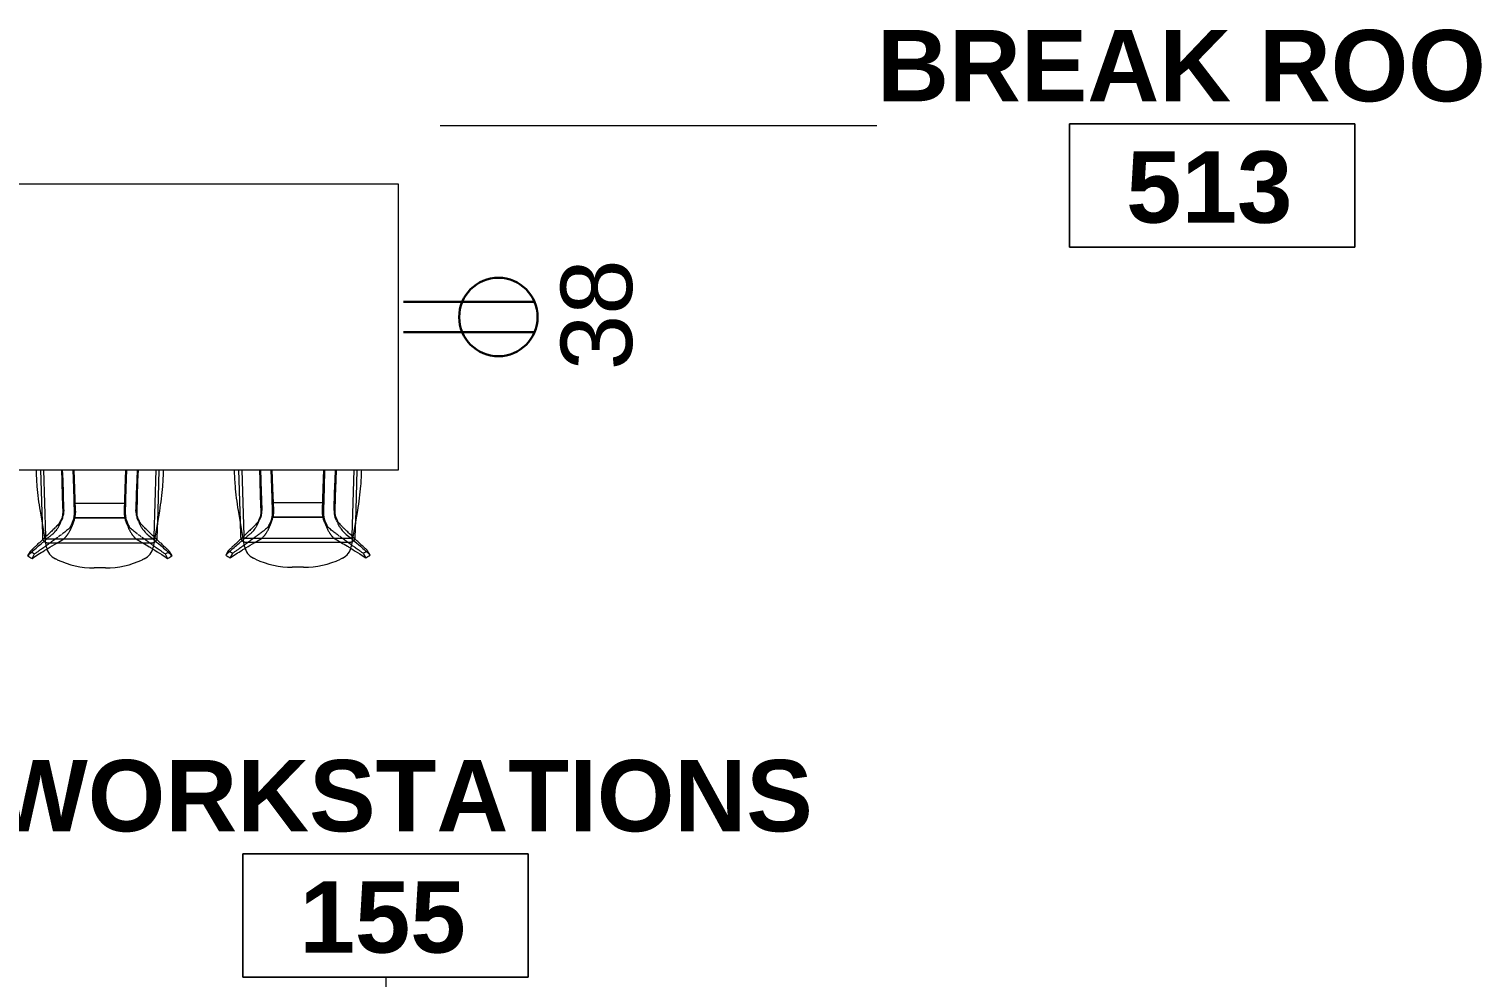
# Model space of a CAD drawing. Header units: inches. Extents: x 0 to 1865, y 0 to 1094.
# Drawn here: x 645.6 to 827.9, y 323.3 to 442.8 of the extents above; entities that cross this region are included whole.
import ezdxf

# ---------------------------------------------------------------- set-up
doc = ezdxf.new("R2010")
doc.units = ezdxf.units.IN
doc.header["$MEASUREMENT"] = 0
for name, color, linetype, lineweight in [('A-ANNO-NOTE', 131, 'Continuous', 9), ('A-AREA-IDEN', 2, 'Continuous', 9), ('I-FURN', 30, 'Continuous', 9), ('Q-CASE', 31, 'Continuous', 9)]:
    doc.layers.add(name, color=color, linetype=linetype, lineweight=lineweight)
doc.styles.add('Swis721 Lt BT', font='swissl.ttf', dxfattribs={"height": 9})
doc.styles.add('Swis721 Lt BT_B', font='', dxfattribs={"height": 9})
doc.styles.get('Swis721 Lt BT_B').set_extended_font_data('Swis721 Lt BT', bold=True)

# ---------------------------------------------------------------- blocks, each defined once
blk = doc.blocks.new('HighTower_Nadia_Bob_BarStool - HighTower_Nadia_Bob_BarStool-V39-Level 05 POWER _ SIGNAL')
at = {"layer": 'I-FURN'}
for p, q in [((-7.49, 3.1), (-7.33, -2.18)), ((-6.8, -5.24), (-7.05, 3.1)), ((3.34, 0.8), (3.41, 3.1)), ((7.05, 3.1), (6.8, -5.24)), ((7.34, -1.99), (7.49, 3.1)), ((3.25, -2.02), (3.34, 0.8)), ((-3.27, -1.08), (-3.24, -2.02)), ((-3.1, -1.08), (-3.27, -1.08)), ((-3.06, -2.01), (-3.1, -1.08)), ((3.09, -1.08), (-3.09, -1.08)), ((3.09, -1.08), (-3.09, -1.08)), ((3.1, -1.08), (3.06, -2.01)), ((3.27, -1.08), (3.1, -1.08)), ((3.24, -2.02), (3.27, -1.08)), ((-6.73, -6.58), (-7.51, -2.03)), ((-7.33, -2.21), (-7.3, -3.25)), ((-7.3, -3.25), (-7.24, -5.42)), ((-4.85, -3.02), (-4.94, -3.22)), ((-4.71, -2.91), (-4.88, -3.32)), ((-3.52, -3.59), (-3.63, -3.81)), ((-3.51, -3.92), (-3.33, -3.48)), ((-3.14, -2.9), (-3.3, -2.9)), ((-3.25, -2.04), (-3.25, -2.14)), ((-3.24, -2.04), (-3.24, -2.14)), ((-3.14, -2.9), (3.14, -2.9)), ((3.14, -2.9), (-3.14, -2.9)), ((3.3, -2.9), (3.14, -2.9)), ((3.24, -2.14), (3.24, -2.04)), ((3.25, -2.14), (3.25, -2.04)), ((3.33, -3.48), (3.51, -3.92)), ((3.63, -3.81), (3.52, -3.59)), ((4.88, -3.32), (4.71, -2.91)), ((4.94, -3.22), (4.85, -3.02)), ((7.51, -2.03), (6.73, -6.58)), ((7.24, -5.42), (7.3, -3.25)), ((7.3, -3.25), (7.34, -2.03)), ((-6.8, -5.35), (-6.8, -5.27)), ((-6.79, -5.47), (-6.79, -5.46)), ((6.8, -5.27), (6.8, -5.35)), ((-8.79, -7.12), (-9.12, -7.68)), ((-7.18, -5.66), (-7.17, -5.68)), ((-7.17, -5.68), (-7.16, -5.7)), ((-6.72, -5.55), (-6.73, -5.54)), ((-6.71, -5.56), (-6.72, -5.55)), ((-6.72, -5.55), (-6.72, -5.55)), ((-6.7, -5.56), (-6.71, -5.56)), ((-4.89, -5.58), (-6.61, -5.58)), ((-6.61, -6.02), (-5.47, -6.02)), ((-5.43, -6.02), (-5.38, -6.02)), ((-5.34, -6.02), (5.34, -6.02)), ((-4.64, -5.58), (-4.86, -5.58)), ((4.64, -5.58), (-4.64, -5.58)), ((4.86, -5.58), (4.64, -5.58)), ((6.61, -5.58), (4.89, -5.58)), ((5.38, -6.02), (5.43, -6.02)), ((5.47, -6.02), (6.61, -6.02)), ((6.74, -5.54), (6.73, -5.54)), ((7.04, -5.85), (7.06, -5.83)), ((9.12, -7.68), (8.79, -7.12)), ((-8.55, -8.01), (-8.23, -7.44)), ((-5.36, -8.17), (-5.61, -8.06)), ((5.61, -8.06), (5.36, -8.17)), ((8.23, -7.44), (8.55, -8.01)), ((0.72, -9.2), (-0.72, -9.2))]:
    blk.add_line(p, q, dxfattribs=at)
at = {"layer": 'I-FURN', "flags": 128}
for points in [[(-4.85, 3.1), (-4.81, 1.73), (-4.75, -0.23), (-4.69, -2.19)], [(-4.74, 3.1), (-4.69, 1.85), (-4.63, 0.2)], [(-3.41, 3.1), (-3.34, 0.8), (-3.25, -2.02)], [(-3.06, -2.01), (-3.15, 0.77), (-3.24, 3.1)], [(3.24, 3.1), (3.15, 0.77), (3.06, -2.01)], [(4.63, 0.2), (4.69, 1.85), (4.74, 3.1)], [(4.69, -2.19), (4.75, -0.23), (4.81, 1.73), (4.85, 3.1)], [(-4.63, 0.2), (-4.61, -0.49), (-4.59, -1.17)], [(4.59, -1.17), (4.61, -0.49), (4.63, 0.2)], [(-4.59, -1.17), (-4.57, -1.62), (-4.56, -2.03)], [(-3.1, -1.08), (-3.18, -1.08), (-3.27, -1.08)], [(3.27, -1.08), (3.18, -1.08), (3.1, -1.08)], [(4.56, -2.03), (4.57, -1.62), (4.59, -1.17)], [(-3.3, -2.9), (-3.22, -2.9), (-3.14, -2.9)], [(3.14, -2.9), (3.22, -2.9), (3.3, -2.9)], [(-7.24, -5.42), (-7.23, -5.44), (-7.23, -5.47), (-7.23, -5.49), (-7.22, -5.52), (-7.22, -5.54), (-7.21, -5.56), (-7.21, -5.59), (-7.2, -5.61)], [(-6.79, -5.44), (-6.79, -5.44), (-6.8, -5.43), (-6.8, -5.42), (-6.8, -5.41), (-6.8, -5.41), (-6.8, -5.4)], [(-6.79, -5.46), (-6.79, -5.45), (-6.79, -5.44)], [(-6.77, -5.49), (-6.78, -5.49), (-6.78, -5.48), (-6.78, -5.47), (-6.79, -5.47)], [(6.79, -5.45), (6.79, -5.46), (6.78, -5.47)], [(6.8, -5.43), (6.79, -5.43), (6.79, -5.44), (6.79, -5.45), (6.79, -5.45)], [(6.8, -5.4), (6.8, -5.41), (6.8, -5.42), (6.8, -5.43)], [(7.2, -5.6), (7.2, -5.6), (7.21, -5.58), (7.22, -5.55), (7.22, -5.53), (7.23, -5.5), (7.23, -5.48), (7.23, -5.45), (7.23, -5.43), (7.24, -5.42)], [(-7.2, -5.61), (-7.19, -5.63), (-7.18, -5.66)], [(-7.16, -5.7), (-7.14, -5.72), (-7.13, -5.75)], [(-7.13, -5.75), (-7.12, -5.77), (-7.1, -5.79), (-7.08, -5.8), (-7.07, -5.82), (-7.05, -5.84), (-7.03, -5.86), (-7.01, -5.88), (-6.99, -5.89), (-6.97, -5.91), (-6.95, -5.92), (-6.93, -5.93), (-6.91, -5.95), (-6.89, -5.96), (-6.87, -5.97), (-6.84, -5.98)], [(-6.84, -5.98), (-6.82, -5.99), (-6.8, -5.99), (-6.77, -6), (-6.75, -6.01), (-6.72, -6.01), (-6.7, -6.02), (-6.67, -6.02), (-6.65, -6.02), (-6.62, -6.02), (-6.61, -6.02)], [(-6.75, -5.52), (-6.75, -5.52), (-6.76, -5.51), (-6.76, -5.51), (-6.77, -5.5), (-6.77, -5.49)], [(-6.73, -5.54), (-6.73, -5.54), (-6.74, -5.53), (-6.74, -5.53), (-6.75, -5.52)], [(-6.69, -5.57), (-6.7, -5.56), (-6.7, -5.56)], [(-6.61, -5.58), (-6.62, -5.58), (-6.63, -5.58), (-6.63, -5.58), (-6.64, -5.58), (-6.65, -5.58), (-6.65, -5.58), (-6.66, -5.58), (-6.67, -5.58), (-6.68, -5.57), (-6.68, -5.57), (-6.69, -5.57)], [(-4.61, -5.56), (-4.59, -5.55), (-4.58, -5.55)], [(4.58, -5.55), (4.59, -5.55), (4.61, -5.56)], [(6.71, -5.56), (6.7, -5.56), (6.69, -5.57), (6.69, -5.57), (6.68, -5.57), (6.67, -5.57), (6.67, -5.58), (6.66, -5.58), (6.65, -5.58), (6.64, -5.58), (6.64, -5.58), (6.63, -5.58), (6.62, -5.58), (6.61, -5.58), (6.61, -5.58)], [(6.61, -6.02), (6.64, -6.02), (6.66, -6.02), (6.69, -6.02), (6.71, -6.01), (6.73, -6.01), (6.76, -6), (6.78, -6), (6.81, -5.99), (6.83, -5.98)], [(6.72, -5.55), (6.71, -5.55), (6.71, -5.56)], [(6.73, -5.54), (6.73, -5.55), (6.72, -5.55)], [(6.78, -5.47), (6.78, -5.48), (6.78, -5.48), (6.77, -5.49), (6.77, -5.5), (6.77, -5.5), (6.76, -5.51), (6.76, -5.51), (6.75, -5.52), (6.75, -5.53), (6.74, -5.53), (6.74, -5.54)], [(6.83, -5.98), (6.85, -5.97), (6.88, -5.96), (6.9, -5.95), (6.92, -5.94), (6.94, -5.93), (6.96, -5.91), (6.98, -5.9), (7, -5.88), (7.02, -5.87), (7.04, -5.85)], [(7.06, -5.83), (7.08, -5.81), (7.09, -5.8), (7.11, -5.78), (7.12, -5.76), (7.14, -5.74), (7.15, -5.71), (7.16, -5.69)], [(7.16, -5.69), (7.17, -5.67), (7.18, -5.65)], [(7.18, -5.65), (7.19, -5.62), (7.2, -5.6)]]:
    blk.add_lwpolyline(points, dxfattribs=at)
at = {"layer": 'I-FURN'}
for centre, radius, start, end in [((-4.76, -6.24), 2, 189.6506, 245), ((4.76, -6.24), 2, 295, 350.3494), ((-0.72, 1.8), 11, 245, 270), ((0.72, 1.8), 11, 270, 295)]:
    blk.add_arc(centre, radius, start, end, dxfattribs=at)
for centre, major_axis, start_param, end_param in [((-6.55, -2.14), (2, 0), 5.887338, 6.160784), ((-6.55, -2.14), (2, 0), 6.160784, 6.318092), ((-6.55, -2.14), (3.5, 0), 5.887338, 6.314349), ((6.55, -2.14), (3.5, 0), 3.110429, 3.53744), ((6.55, -2.14), (2, 0), 3.106686, 3.263994), ((6.55, -2.14), (2, 0), 3.263994, 3.53744)]:
    blk.add_ellipse(centre, major_axis=major_axis, ratio=0.998955, start_param=start_param, end_param=end_param, dxfattribs=at)
for points, knots in [([(-7.51, -2.03), (-7.68, -0.99), (-7.9, 0.71), (-7.99, 2.43), (-8, 3.1)], [-1, -1, -1, -1, -0.5, -0.1780746, -0.1780746, -0.1780746, -0.1780746]), ([(8, 3.1), (7.99, 2.43), (7.9, 0.71), (7.68, -0.99), (7.51, -2.03)], [-0.8219254, -0.8219254, -0.8219254, -0.8219254, -0.5, 0, 0, 0, 0]), ([(-5.05, -3.72), (-5.03, -3.66), (-4.97, -3.52), (-4.91, -3.39), (-4.88, -3.32)], [-1, -1, -1, -1, -0.5, -0.0000047, -0.0000047, -0.0000047, -0.0000047]), ([(-3.08, -2.51), (-3.08, -2.5), (-3.06, -2.33), (-3.06, -2.17), (-3.06, -2.03)], [0.4396928, 0.4396928, 0.4396928, 0.4396928, 0.5, 0.9901493, 0.9901493, 0.9901493, 0.9901493]), ([(3.06, -2.03), (3.06, -2.17), (3.06, -2.34), (3.08, -2.5), (3.08, -2.51)], [0.0098507, 0.0098507, 0.0098507, 0.0098507, 0.5, 0.5603072, 0.5603072, 0.5603072, 0.5603072]), ([(3.32, -2.94), (3.3, -2.84), (3.27, -2.69), (3.26, -2.55), (3.26, -2.5)], [-0.540635, -0.540635, -0.540635, -0.540635, -0.3333333, -0.239383, -0.239383, -0.239383, -0.239383]), ([(5.17, -3.63), (5.16, -3.62), (5.12, -3.57), (5.05, -3.44), (4.99, -3.32), (4.96, -3.25), (4.94, -3.22)], [-1, -1, -1, -1, -0.666667, -0.333333, -0.166667, 0, 0, 0, 0]), ([(-6.94, -5.37), (-6.99, -5.42), (-7.16, -5.58), (-7.45, -5.85), (-7.81, -6.18), (-8.05, -6.41), (-8.17, -6.52)], [-0.6870106, -0.6870106, -0.6870106, -0.6870106, -0.6, -0.4, -0.2, 0, 0, 0, 0]), ([(-6.88, -5.7), (-6.79, -5.62), (-6.58, -5.44), (-6.27, -5.18), (-6.05, -5), (-5.94, -4.92)], [-0.2884139, -0.2884139, -0.2884139, -0.2884139, -0.2, -0.1, -0.0019687, -0.0019687, -0.0019687, -0.0019687]), ([(-5.29, -5.31), (-5.44, -5.43), (-5.74, -5.66), (-6.2, -5.99), (-6.5, -6.21), (-6.66, -6.32)], [0, 0, 0, 0, 0.2, 0.4, 0.5975981, 0.5975981, 0.5975981, 0.5975981]), ([(-5.83, -4.31), (-5.88, -4.35), (-6.06, -4.53), (-6.25, -4.71), (-6.39, -4.84)], [-0.4500571, -0.4500571, -0.4500571, -0.4500571, -0.3333333, 0, 0, 0, 0]), ([(-5.58, -4.54), (-5.52, -4.47), (-5.46, -4.4), (-5.4, -4.31), (-5.4, -4.31)], [-1, -1, -1, -1, -0.6666667, -0.6530181, -0.6530181, -0.6530181, -0.6530181]), ([(-5.38, -4.28), (-5.35, -4.25), (-5.3, -4.17), (-5.25, -4.09), (-5.22, -4.04)], [-0.6191538, -0.6191538, -0.6191538, -0.6191538, -0.5, -0.3333333, -0.3333333, -0.3333333, -0.3333333]), ([(-4.58, -5.55), (-4.55, -5.53), (-4.5, -5.49), (-4.39, -5.38), (-4.32, -5.3), (-4.25, -5.23), (-4.2, -5.16), (-4.15, -5.1), (-4.11, -5.05), (-4.09, -5.03)], [0, 0, 0, 0, 0.2, 0.3, 0.4, 0.45, 0.5, 0.55, 0.6, 0.6, 0.6, 0.6]), ([(-4.09, -5.01), (-4.07, -4.99), (-4.04, -4.95), (-3.97, -4.84), (-3.84, -4.64), (-3.74, -4.44), (-3.67, -4.3)], [0.6077225, 0.6077225, 0.6077225, 0.6077225, 0.65, 0.7, 0.8, 1, 1, 1, 1]), ([(-3.73, -4.01), (-3.74, -4.04), (-3.77, -4.08), (-3.79, -4.12), (-3.8, -4.14)], [0.3428104, 0.3428104, 0.3428104, 0.3428104, 0.5, 0.6332801, 0.6332801, 0.6332801, 0.6332801]), ([(3.67, -4.3), (3.74, -4.44), (3.84, -4.64), (3.97, -4.84), (4.04, -4.95), (4.09, -5.03), (4.15, -5.1), (4.2, -5.16), (4.25, -5.23), (4.3, -5.28), (4.35, -5.33), (4.41, -5.4), (4.5, -5.49), (4.55, -5.53), (4.58, -5.55)], [0, 0, 0, 0, 0.2, 0.3, 0.35, 0.4, 0.45, 0.5, 0.55, 0.6, 0.65, 0.7, 0.8, 1, 1, 1, 1]), ([(3.8, -4.14), (3.79, -4.12), (3.77, -4.08), (3.74, -4.04), (3.73, -4.01)], [0.3666421, 0.3666421, 0.3666421, 0.3666421, 0.5, 0.6571611, 0.6571611, 0.6571611, 0.6571611]), ([(5.05, -3.72), (5.11, -3.84), (5.19, -4), (5.3, -4.17), (5.35, -4.25), (5.38, -4.28)], [-1, -1, -1, -1, -0.6666667, -0.5, -0.3808462, -0.3808462, -0.3808462, -0.3808462]), ([(6.66, -6.32), (6.5, -6.21), (6.2, -5.99), (5.74, -5.66), (5.44, -5.43), (5.29, -5.31)], [0.4024025, 0.4024025, 0.4024025, 0.4024025, 0.6, 0.8, 1, 1, 1, 1]), ([(5.4, -4.31), (5.4, -4.31), (5.46, -4.4), (5.52, -4.47), (5.58, -4.54)], [-0.3469819, -0.3469819, -0.3469819, -0.3469819, -0.3333333, 0, 0, 0, 0]), ([(6.39, -4.84), (6.25, -4.71), (6.06, -4.53), (5.88, -4.35), (5.83, -4.31)], [-1, -1, -1, -1, -0.6666667, -0.5499429, -0.5499429, -0.5499429, -0.5499429]), ([(5.94, -4.92), (6.16, -5.1), (6.47, -5.36), (6.79, -5.62), (6.89, -5.7)], [-0.9980313, -0.9980313, -0.9980313, -0.9980313, -0.8, -0.7115861, -0.7115861, -0.7115861, -0.7115861]), ([(8.17, -6.52), (8.05, -6.41), (7.81, -6.18), (7.45, -5.85), (7.16, -5.58), (6.99, -5.42), (6.94, -5.37)], [-1, -1, -1, -1, -0.8, -0.6, -0.4, -0.3129894, -0.3129894, -0.3129894, -0.3129894]), ([(-9.12, -7.68), (-8.92, -7.49), (-8.32, -6.92), (-7.57, -6.28), (-7.03, -5.82), (-6.92, -5.73)], [-1, -1, -1, -1, -0.8, -0.4, -0.3, -0.3, -0.3, -0.3]), ([(-8.23, -7.44), (-8.33, -7.39), (-8.46, -7.32), (-8.59, -7.24), (-8.63, -7.22)], [-1, -1, -1, -1, -0.5, -0.2996808, -0.2996808, -0.2996808, -0.2996808]), ([(-8.55, -8.01), (-8.07, -7.68), (-7.44, -7.28), (-6.79, -6.88), (-6.67, -6.8)], [0, 0, 0, 0, 0.4, 0.4944502, 0.4944502, 0.4944502, 0.4944502]), ([(-7.61, -6.99), (-7.71, -7.06), (-7.92, -7.21), (-8.13, -7.36), (-8.23, -7.44)], [0.0198066, 0.0198066, 0.0198066, 0.0198066, 0.5, 1, 1, 1, 1]), ([(-6.76, -6.4), (-6.88, -6.48), (-7.09, -6.63), (-7.3, -6.77), (-7.39, -6.83)], [0.6434338, 0.6434338, 0.6434338, 0.6434338, 0.8, 0.9109017, 0.9109017, 0.9109017, 0.9109017]), ([(-6.58, -6.75), (-6.21, -6.52), (-5.56, -6.13), (-4.89, -5.73), (-4.61, -5.56)], [0.5152054, 0.5152054, 0.5152054, 0.5152054, 0.8, 1, 1, 1, 1]), ([(4.61, -5.56), (4.75, -5.65), (5.03, -5.81), (5.57, -6.14), (6.09, -6.45), (6.47, -6.68), (6.58, -6.75)], [0, 0, 0, 0, 0.1, 0.2, 0.4, 0.4847946, 0.4847946, 0.4847946, 0.4847946]), ([(6.67, -6.8), (7.05, -7.04), (7.69, -7.44), (8.31, -7.84), (8.55, -8.01)], [0.5055498, 0.5055498, 0.5055498, 0.5055498, 0.8, 1, 1, 1, 1]), ([(7.6, -6.98), (7.44, -6.87), (7.16, -6.68), (6.88, -6.48), (6.76, -6.4)], [0, 0, 0, 0, 0.2, 0.3565711, 0.3565711, 0.3565711, 0.3565711]), ([(6.92, -5.73), (7.25, -6), (8, -6.64), (8.73, -7.3), (9.12, -7.68)], [-0.7, -0.7, -0.7, -0.7, -0.4, 0, 0, 0, 0]), ([(8.23, -7.44), (8.13, -7.36), (7.92, -7.21), (7.71, -7.06), (7.61, -6.99)], [0, 0, 0, 0, 0.5, 0.9801934, 0.9801934, 0.9801934, 0.9801934]), ([(8.63, -7.22), (8.59, -7.24), (8.46, -7.32), (8.33, -7.39), (8.23, -7.44)], [-0.7003192, -0.7003192, -0.7003192, -0.7003192, -0.5, 0, 0, 0, 0])]:
    blk.add_open_spline(points, degree=3, knots=knots, dxfattribs=at)
for points in [[(-5.17, -3.63), (-5.3, -3.77), (-5.43, -3.91), (-5.56, -4.04)], [(-4.94, -3.22), (-4.98, -3.29), (-5.04, -3.42), (-5.12, -3.57), (-5.16, -3.62), (-5.17, -3.63)], [(-4.69, -2.19), (-4.69, -2.34), (-4.71, -2.62), (-4.79, -2.89), (-4.85, -3.02)], [(-3.36, -3.13), (-3.4, -3.29), (-3.46, -3.44), (-3.52, -3.59)], [(-3.32, -2.97), (-3.33, -3.02), (-3.35, -3.07), (-3.36, -3.12)], [(-3.27, -2.64), (-3.28, -2.74), (-3.29, -2.84), (-3.31, -2.94)], [(-3.25, -2.52), (-3.26, -2.65), (-3.28, -2.77), (-3.3, -2.9)], [(-3.25, -2.5), (-3.26, -2.55), (-3.26, -2.59), (-3.27, -2.64)], [(-3.25, -2.14), (-3.24, -2.26), (-3.25, -2.37), (-3.25, -2.48)], [(-3.24, -2.14), (-3.24, -2.25), (-3.24, -2.37), (-3.25, -2.48)], [(-3.14, -2.87), (-3.11, -2.75), (-3.09, -2.63), (-3.08, -2.52)], [(3.08, -2.52), (3.09, -2.63), (3.11, -2.75), (3.14, -2.87)], [(3.25, -2.48), (3.24, -2.37), (3.24, -2.25), (3.24, -2.14)], [(3.25, -2.48), (3.25, -2.37), (3.24, -2.26), (3.25, -2.14)], [(3.3, -2.9), (3.28, -2.77), (3.26, -2.65), (3.25, -2.52)], [(3.36, -3.12), (3.35, -3.07), (3.33, -3.02), (3.32, -2.97)], [(3.52, -3.59), (3.46, -3.44), (3.4, -3.29), (3.36, -3.13)], [(4.85, -3.02), (4.79, -2.89), (4.71, -2.62), (4.69, -2.34), (4.69, -2.19)], [(4.88, -3.32), (4.91, -3.39), (4.97, -3.52), (5.03, -3.66), (5.05, -3.72)], [(5.56, -4.04), (5.43, -3.91), (5.3, -3.77), (5.17, -3.63)], [(-6.39, -4.84), (-6.57, -5.02), (-6.75, -5.2), (-6.94, -5.37)], [(-5.94, -4.91), (-5.92, -4.9), (-5.87, -4.85), (-5.75, -4.72), (-5.64, -4.61), (-5.58, -4.54)], [(-5.58, -4.06), (-5.66, -4.14), (-5.74, -4.23), (-5.83, -4.31)], [(-4.83, -4.98), (-4.96, -5.07), (-5.09, -5.17), (-5.22, -5.26)], [(-5.21, -4.03), (-5.16, -3.93), (-5.1, -3.83), (-5.05, -3.72)], [(-4.33, -4.6), (-4.47, -4.71), (-4.62, -4.82), (-4.76, -4.93)], [(-3.86, -4.22), (-4.01, -4.35), (-4.16, -4.47), (-4.32, -4.59)], [(-3.84, -4.2), (-3.85, -4.21), (-3.86, -4.22), (-3.86, -4.22)], [(-3.81, -4.15), (-3.82, -4.17), (-3.83, -4.19), (-3.84, -4.2)], [(-3.68, -3.91), (-3.69, -3.94), (-3.71, -3.97), (-3.73, -4)], [(-3.63, -3.81), (-3.65, -3.84), (-3.66, -3.88), (-3.68, -3.91)], [(-3.67, -4.3), (-3.64, -4.24), (-3.59, -4.11), (-3.54, -3.99), (-3.51, -3.92)], [(3.51, -3.92), (3.54, -3.99), (3.59, -4.11), (3.64, -4.24), (3.67, -4.3)], [(3.73, -4), (3.71, -3.97), (3.68, -3.91), (3.65, -3.84), (3.63, -3.81)], [(3.84, -4.2), (3.83, -4.18), (3.82, -4.17), (3.81, -4.15)], [(3.86, -4.22), (3.86, -4.22), (3.85, -4.21), (3.84, -4.2)], [(4.32, -4.59), (4.16, -4.47), (4.01, -4.35), (3.86, -4.22)], [(4.76, -4.93), (4.62, -4.82), (4.47, -4.71), (4.33, -4.6)], [(5.22, -5.26), (5.09, -5.17), (4.96, -5.07), (4.83, -4.98)], [(5.83, -4.31), (5.74, -4.23), (5.66, -4.14), (5.58, -4.06)], [(5.58, -4.54), (5.64, -4.61), (5.75, -4.72), (5.87, -4.85), (5.92, -4.9), (5.94, -4.91)], [(6.94, -5.37), (6.75, -5.2), (6.57, -5.02), (6.39, -4.84)], [(-8.17, -6.52), (-8.27, -6.62), (-8.49, -6.81), (-8.69, -7.02), (-8.79, -7.12)], [(-8.65, -7.2), (-8.7, -7.17), (-8.75, -7.15), (-8.79, -7.12)], [(-7.43, -6.86), (-7.49, -6.9), (-7.54, -6.94), (-7.6, -6.98)], [(-6.66, -6.33), (-6.7, -6.35), (-6.73, -6.37), (-6.76, -6.4)], [(-6.64, -6.79), (-6.63, -6.78), (-6.61, -6.77), (-6.6, -6.76)], [(6.76, -6.4), (6.73, -6.37), (6.7, -6.35), (6.66, -6.33)], [(8.79, -7.12), (8.69, -7.02), (8.49, -6.81), (8.27, -6.62), (8.17, -6.52)], [(8.79, -7.12), (8.75, -7.15), (8.7, -7.17), (8.65, -7.2)], [(-9.12, -7.68), (-9.02, -7.74), (-8.84, -7.85), (-8.65, -7.96), (-8.55, -8.01)], [(8.55, -8.01), (8.65, -7.96), (8.84, -7.85), (9.02, -7.74), (9.12, -7.68)]]:
    blk.add_open_spline(points, degree=3, dxfattribs=at)
blk = doc.blocks.new('HighTower_Nadia_Bob_BarStool - HighTower_Nadia_Bob_BarStool-V40-Level 05 POWER _ SIGNAL')
at = {"layer": 'I-FURN'}
for p, q in [((-7.49, 3.18), (-7.33, -2.18)), ((-6.8, -5.24), (-7.05, 3.18)), ((-3.41, 3.18), (-3.34, 0.8)), ((7.05, 3.18), (6.8, -5.24)), ((7.34, -1.99), (7.49, 3.18)), ((-3.34, 0.8), (-3.25, -2.02)), ((-3.27, -1.08), (-3.24, -2.02)), ((-3.1, -1.08), (-3.27, -1.08)), ((-3.06, -2.01), (-3.1, -1.08)), ((3.09, -1.08), (-3.09, -1.08)), ((3.09, -1.08), (-3.09, -1.08)), ((3.1, -1.08), (3.06, -2.01)), ((3.18, -1.08), (3.1, -1.08)), ((3.27, -1.08), (3.1, -1.08)), ((3.27, -1.08), (3.18, -1.08)), ((3.24, -2.02), (3.27, -1.08)), ((-6.73, -6.58), (-7.51, -2.03)), ((-7.33, -2.21), (-7.3, -3.25)), ((-7.3, -3.25), (-7.24, -5.42)), ((-4.85, -3.02), (-4.94, -3.22)), ((-4.71, -2.91), (-4.88, -3.32)), ((-3.52, -3.59), (-3.63, -3.81)), ((-3.51, -3.92), (-3.33, -3.48)), ((-3.14, -2.9), (-3.3, -2.9)), ((-3.25, -2.04), (-3.25, -2.14)), ((-3.24, -2.04), (-3.24, -2.14)), ((-3.14, -2.9), (3.14, -2.9)), ((3.14, -2.9), (-3.14, -2.9)), ((3.14, -2.9), (3.22, -2.9)), ((3.3, -2.9), (3.14, -2.9)), ((3.22, -2.9), (3.3, -2.9)), ((3.24, -2.14), (3.24, -2.04)), ((3.25, -2.14), (3.25, -2.04)), ((3.33, -3.48), (3.51, -3.92)), ((3.63, -3.81), (3.52, -3.59)), ((4.88, -3.32), (4.71, -2.91)), ((4.94, -3.22), (4.85, -3.02)), ((7.51, -2.03), (6.73, -6.58)), ((7.24, -5.42), (7.3, -3.25)), ((7.3, -3.25), (7.34, -2.03)), ((-6.8, -5.35), (-6.8, -5.27)), ((-6.79, -5.47), (-6.79, -5.46)), ((6.8, -5.27), (6.8, -5.35)), ((-8.79, -7.12), (-9.12, -7.68)), ((-7.18, -5.66), (-7.17, -5.68)), ((-7.17, -5.68), (-7.16, -5.7)), ((-6.71, -5.56), (-6.72, -5.55)), ((-4.89, -5.58), (-6.61, -5.58)), ((-6.61, -6.02), (-5.47, -6.02)), ((-5.43, -6.02), (-5.38, -6.02)), ((-5.34, -6.02), (5.34, -6.02)), ((-4.64, -5.58), (-4.86, -5.58)), ((4.64, -5.58), (-4.64, -5.58)), ((4.86, -5.58), (4.64, -5.58)), ((6.55, -5.58), (4.89, -5.58)), ((5.38, -6.02), (5.43, -6.02)), ((5.47, -6.02), (6.61, -6.02)), ((6.61, -5.58), (6.59, -5.58)), ((6.74, -5.54), (6.73, -5.54)), ((6.74, -5.53), (6.74, -5.54)), ((6.76, -5.51), (6.75, -5.52)), ((6.78, -5.47), (6.78, -5.48)), ((6.78, -5.48), (6.78, -5.48)), ((7.04, -5.85), (7.06, -5.83)), ((9.12, -7.68), (8.79, -7.12)), ((-8.55, -8.01), (-8.23, -7.44)), ((-5.36, -8.17), (-5.61, -8.06)), ((5.61, -8.06), (5.36, -8.17)), ((8.23, -7.44), (8.55, -8.01)), ((0.72, -9.2), (-0.72, -9.2))]:
    blk.add_line(p, q, dxfattribs=at)
at = {"layer": 'I-FURN', "flags": 128}
for points in [[(-4.86, 3.18), (-4.81, 1.73), (-4.75, -0.23), (-4.69, -2.19)], [(-4.74, 3.18), (-4.69, 1.85), (-4.63, 0.2)], [(-3.06, -2.01), (-3.15, 0.77), (-3.24, 3.18)], [(3.24, 3.18), (3.15, 0.77), (3.06, -2.01)], [(3.25, -2.02), (3.34, 0.8), (3.41, 3.18)], [(4.63, 0.2), (4.69, 1.85), (4.74, 3.18)], [(4.69, -2.19), (4.75, -0.23), (4.81, 1.73), (4.86, 3.18)], [(-4.63, 0.2), (-4.61, -0.49), (-4.59, -1.17)], [(4.59, -1.17), (4.61, -0.49), (4.63, 0.2)], [(-4.59, -1.17), (-4.57, -1.62), (-4.56, -2.03)], [(-3.1, -1.08), (-3.18, -1.08), (-3.27, -1.08)], [(4.56, -2.03), (4.57, -1.62), (4.59, -1.17)], [(-3.3, -2.9), (-3.22, -2.9), (-3.14, -2.9)], [(-7.24, -5.42), (-7.23, -5.44), (-7.23, -5.47), (-7.23, -5.49), (-7.22, -5.52), (-7.22, -5.54), (-7.21, -5.56), (-7.21, -5.59), (-7.2, -5.61)], [(-6.79, -5.46), (-6.79, -5.45), (-6.79, -5.44), (-6.79, -5.44), (-6.8, -5.43), (-6.8, -5.42), (-6.8, -5.41), (-6.8, -5.41), (-6.8, -5.4)], [(-6.72, -5.55), (-6.72, -5.55), (-6.73, -5.54), (-6.73, -5.54), (-6.74, -5.53), (-6.74, -5.53), (-6.75, -5.52), (-6.75, -5.52), (-6.76, -5.51), (-6.76, -5.51), (-6.77, -5.5), (-6.77, -5.49), (-6.78, -5.49), (-6.78, -5.48), (-6.78, -5.47), (-6.79, -5.47)], [(6.79, -5.45), (6.79, -5.46), (6.78, -5.47)], [(6.8, -5.4), (6.8, -5.41), (6.8, -5.42), (6.8, -5.43), (6.79, -5.43), (6.79, -5.44), (6.79, -5.45), (6.79, -5.45)], [(7.2, -5.6), (7.21, -5.58), (7.22, -5.55), (7.22, -5.53), (7.23, -5.5), (7.23, -5.48), (7.23, -5.45), (7.23, -5.43), (7.24, -5.42)], [(-7.2, -5.61), (-7.19, -5.63), (-7.18, -5.66)], [(-7.16, -5.7), (-7.14, -5.72), (-7.13, -5.75)], [(-7.13, -5.75), (-7.12, -5.77), (-7.1, -5.79), (-7.08, -5.8), (-7.07, -5.82), (-7.05, -5.84), (-7.03, -5.86), (-7.01, -5.88), (-6.99, -5.89), (-6.97, -5.91), (-6.95, -5.92), (-6.93, -5.93), (-6.91, -5.95), (-6.89, -5.96), (-6.87, -5.97), (-6.84, -5.98)], [(-6.84, -5.98), (-6.82, -5.99), (-6.8, -5.99), (-6.77, -6), (-6.75, -6.01), (-6.72, -6.01), (-6.7, -6.02), (-6.67, -6.02), (-6.65, -6.02)], [(-6.61, -5.58), (-6.62, -5.58), (-6.63, -5.58), (-6.63, -5.58), (-6.64, -5.58), (-6.65, -5.58), (-6.65, -5.58), (-6.66, -5.58), (-6.67, -5.58), (-6.68, -5.57), (-6.68, -5.57), (-6.69, -5.57), (-6.7, -5.56), (-6.7, -5.56), (-6.71, -5.56)], [(-6.65, -6.02), (-6.62, -6.02), (-6.61, -6.02)], [(-4.61, -5.56), (-4.59, -5.55), (-4.58, -5.55)], [(4.58, -5.55), (4.59, -5.55), (4.61, -5.56)], [(6.67, -5.58), (6.66, -5.58), (6.65, -5.58), (6.64, -5.58), (6.64, -5.58), (6.63, -5.58), (6.62, -5.58), (6.61, -5.58), (6.61, -5.58)], [(6.61, -6.02), (6.64, -6.02), (6.66, -6.02), (6.69, -6.02)], [(6.69, -5.57), (6.68, -5.57), (6.67, -5.57), (6.67, -5.58)], [(6.71, -5.56), (6.7, -5.56), (6.69, -5.57), (6.69, -5.57)], [(6.69, -6.02), (6.71, -6.01), (6.73, -6.01), (6.76, -6)], [(6.72, -5.55), (6.71, -5.55), (6.71, -5.56)], [(6.73, -5.54), (6.73, -5.55), (6.72, -5.55)], [(6.75, -5.52), (6.75, -5.53), (6.74, -5.53)], [(6.77, -5.5), (6.76, -5.51), (6.76, -5.51)], [(6.76, -6), (6.78, -6), (6.81, -5.99), (6.83, -5.98)], [(6.78, -5.48), (6.77, -5.49), (6.77, -5.5), (6.77, -5.5)], [(6.83, -5.98), (6.85, -5.97), (6.88, -5.96), (6.9, -5.95), (6.92, -5.94), (6.94, -5.93), (6.96, -5.91), (6.98, -5.9), (7, -5.88), (7.02, -5.87), (7.04, -5.85)], [(7.06, -5.83), (7.08, -5.81), (7.09, -5.8), (7.11, -5.78), (7.12, -5.76), (7.14, -5.74), (7.15, -5.71), (7.16, -5.69)], [(7.16, -5.69), (7.17, -5.67), (7.18, -5.65)], [(7.18, -5.65), (7.19, -5.62), (7.2, -5.6)]]:
    blk.add_lwpolyline(points, dxfattribs=at)
at = {"layer": 'I-FURN'}
for centre, radius, start, end in [((-4.76, -6.24), 2, 189.6506, 245), ((4.76, -6.24), 2, 295, 350.3494), ((-0.72, 1.8), 11, 245, 270), ((0.72, 1.8), 11, 270, 295)]:
    blk.add_arc(centre, radius, start, end, dxfattribs=at)
for centre, major_axis, start_param, end_param in [((-6.55, -2.14), (2, 0), 5.887338, 6.160784), ((-6.55, -2.14), (2, 0), 6.160784, 6.318092), ((-6.55, -2.14), (3.5, 0), 5.887338, 6.314349), ((6.55, -2.14), (3.5, 0), 3.110429, 3.53744), ((6.55, -2.14), (2, 0), 3.106686, 3.263994), ((6.55, -2.14), (2, 0), 3.263994, 3.53744)]:
    blk.add_ellipse(centre, major_axis=major_axis, ratio=0.998955, start_param=start_param, end_param=end_param, dxfattribs=at)
for points, knots in [([(-7.51, -2.03), (-7.68, -0.99), (-7.9, 0.74), (-7.99, 2.48), (-8.01, 3.18)], [-1, -1, -1, -1, -0.5, -0.1662718, -0.1662718, -0.1662718, -0.1662718]), ([(8.01, 3.18), (7.99, 2.48), (7.9, 0.74), (7.68, -0.99), (7.51, -2.03)], [-0.8337282, -0.8337282, -0.8337282, -0.8337282, -0.5, 0, 0, 0, 0]), ([(-5.05, -3.72), (-5.03, -3.66), (-4.97, -3.52), (-4.91, -3.39), (-4.88, -3.32)], [-1, -1, -1, -1, -0.5, -0.0000047, -0.0000047, -0.0000047, -0.0000047]), ([(-3.25, -2.5), (-3.26, -2.55), (-3.27, -2.67), (-3.29, -2.8), (-3.3, -2.88)], [-0.760617, -0.760617, -0.760617, -0.760617, -0.6666667, -0.5, -0.5, -0.5, -0.5]), ([(3.06, -2.03), (3.06, -2.17), (3.06, -2.34), (3.08, -2.5), (3.08, -2.51)], [0.0098507, 0.0098507, 0.0098507, 0.0098507, 0.5, 0.5603072, 0.5603072, 0.5603072, 0.5603072]), ([(5.17, -3.63), (5.16, -3.62), (5.12, -3.57), (5.05, -3.44), (4.99, -3.32), (4.96, -3.25), (4.94, -3.22)], [-1, -1, -1, -1, -0.666667, -0.333333, -0.166667, 0, 0, 0, 0]), ([(-6.94, -5.37), (-6.99, -5.42), (-7.16, -5.58), (-7.45, -5.85), (-7.81, -6.18), (-8.05, -6.41), (-8.17, -6.52)], [-0.6870106, -0.6870106, -0.6870106, -0.6870106, -0.6, -0.4, -0.2, 0, 0, 0, 0]), ([(-6.88, -5.7), (-6.79, -5.62), (-6.58, -5.44), (-6.27, -5.18), (-6.05, -5), (-5.94, -4.92)], [-0.2884139, -0.2884139, -0.2884139, -0.2884139, -0.2, -0.1, -0.0019687, -0.0019687, -0.0019687, -0.0019687]), ([(-5.58, -4.06), (-5.71, -4.19), (-5.98, -4.45), (-6.25, -4.71), (-6.39, -4.84)], [-0.6521633, -0.6521633, -0.6521633, -0.6521633, -0.3333333, 0, 0, 0, 0]), ([(-5.38, -4.28), (-5.35, -4.25), (-5.3, -4.17), (-5.25, -4.09), (-5.22, -4.04)], [-0.6191538, -0.6191538, -0.6191538, -0.6191538, -0.5, -0.3333333, -0.3333333, -0.3333333, -0.3333333]), ([(-4.58, -5.55), (-4.55, -5.53), (-4.5, -5.49), (-4.42, -5.41), (-4.39, -5.38), (-4.39, -5.38)], [0, 0, 0, 0, 0.2, 0.3, 0.3036157, 0.3036157, 0.3036157, 0.3036157]), ([(-4.37, -5.36), (-4.35, -5.33), (-4.31, -5.29), (-4.25, -5.23), (-4.2, -5.16), (-4.15, -5.1), (-4.11, -5.05), (-4.09, -5.03)], [0.3247061, 0.3247061, 0.3247061, 0.3247061, 0.4, 0.45, 0.5, 0.55, 0.6, 0.6, 0.6, 0.6]), ([(-4.09, -5.01), (-4.07, -4.99), (-4.04, -4.95), (-3.97, -4.84), (-3.84, -4.64), (-3.74, -4.44), (-3.67, -4.3)], [0.6077225, 0.6077225, 0.6077225, 0.6077225, 0.65, 0.7, 0.8, 1, 1, 1, 1]), ([(3.67, -4.3), (3.74, -4.44), (3.84, -4.64), (3.97, -4.84), (4.04, -4.95), (4.09, -5.03), (4.15, -5.1), (4.2, -5.16), (4.25, -5.23), (4.3, -5.28), (4.35, -5.33), (4.41, -5.4), (4.5, -5.49), (4.55, -5.53), (4.58, -5.55)], [0, 0, 0, 0, 0.2, 0.3, 0.35, 0.4, 0.45, 0.5, 0.55, 0.6, 0.65, 0.7, 0.8, 1, 1, 1, 1]), ([(3.8, -4.14), (3.79, -4.12), (3.77, -4.08), (3.74, -4.04), (3.73, -4.01)], [0.3666421, 0.3666421, 0.3666421, 0.3666421, 0.5, 0.6571611, 0.6571611, 0.6571611, 0.6571611]), ([(5.05, -3.72), (5.11, -3.84), (5.19, -4), (5.3, -4.17), (5.35, -4.25), (5.38, -4.28)], [-1, -1, -1, -1, -0.6666667, -0.5, -0.3808462, -0.3808462, -0.3808462, -0.3808462]), ([(6.39, -4.84), (6.25, -4.71), (5.98, -4.45), (5.71, -4.19), (5.58, -4.06)], [-1, -1, -1, -1, -0.6666667, -0.3478367, -0.3478367, -0.3478367, -0.3478367]), ([(5.94, -4.92), (6.16, -5.1), (6.47, -5.36), (6.79, -5.62), (6.89, -5.7)], [-0.9980313, -0.9980313, -0.9980313, -0.9980313, -0.8, -0.7115861, -0.7115861, -0.7115861, -0.7115861]), ([(8.17, -6.52), (8.05, -6.41), (7.81, -6.18), (7.45, -5.85), (7.16, -5.58), (6.99, -5.42), (6.94, -5.37)], [-1, -1, -1, -1, -0.8, -0.6, -0.4, -0.3129894, -0.3129894, -0.3129894, -0.3129894]), ([(-9.12, -7.68), (-8.92, -7.49), (-8.32, -6.92), (-7.57, -6.28), (-7.03, -5.82), (-6.92, -5.73)], [-1, -1, -1, -1, -0.8, -0.4, -0.3, -0.3, -0.3, -0.3]), ([(-8.23, -7.44), (-8.33, -7.39), (-8.46, -7.32), (-8.59, -7.24), (-8.63, -7.22)], [-1, -1, -1, -1, -0.5, -0.2996808, -0.2996808, -0.2996808, -0.2996808]), ([(-8.55, -8.01), (-8.07, -7.68), (-7.44, -7.28), (-6.79, -6.88), (-6.67, -6.8)], [0, 0, 0, 0, 0.4, 0.4944502, 0.4944502, 0.4944502, 0.4944502]), ([(-7.61, -6.99), (-7.71, -7.06), (-7.92, -7.21), (-8.13, -7.36), (-8.23, -7.44)], [0.0198066, 0.0198066, 0.0198066, 0.0198066, 0.5, 1, 1, 1, 1]), ([(-6.76, -6.4), (-6.88, -6.48), (-7.16, -6.68), (-7.44, -6.87), (-7.6, -6.98)], [0.6434338, 0.6434338, 0.6434338, 0.6434338, 0.8, 1, 1, 1, 1]), ([(-6.58, -6.75), (-6.21, -6.52), (-5.56, -6.13), (-4.89, -5.73), (-4.61, -5.56)], [0.5152054, 0.5152054, 0.5152054, 0.5152054, 0.8, 1, 1, 1, 1]), ([(4.61, -5.56), (4.75, -5.65), (5.03, -5.81), (5.57, -6.14), (6.09, -6.45), (6.47, -6.68), (6.58, -6.75)], [0, 0, 0, 0, 0.1, 0.2, 0.4, 0.4847946, 0.4847946, 0.4847946, 0.4847946]), ([(6.66, -6.32), (6.5, -6.21), (6.2, -5.99), (5.89, -5.77), (5.74, -5.66)], [0.4024025, 0.4024025, 0.4024025, 0.4024025, 0.6, 0.8, 0.8, 0.8, 0.8]), ([(6.67, -6.8), (7.05, -7.04), (7.69, -7.44), (8.31, -7.84), (8.55, -8.01)], [0.5055498, 0.5055498, 0.5055498, 0.5055498, 0.8, 1, 1, 1, 1]), ([(7.6, -6.98), (7.44, -6.87), (7.16, -6.68), (6.88, -6.48), (6.76, -6.4)], [0, 0, 0, 0, 0.2, 0.3565711, 0.3565711, 0.3565711, 0.3565711]), ([(6.92, -5.73), (7.25, -6), (8, -6.64), (8.73, -7.3), (9.12, -7.68)], [-0.7, -0.7, -0.7, -0.7, -0.4, 0, 0, 0, 0]), ([(8.23, -7.44), (8.13, -7.36), (7.92, -7.21), (7.71, -7.06), (7.61, -6.99)], [0, 0, 0, 0, 0.5, 0.9801934, 0.9801934, 0.9801934, 0.9801934]), ([(8.63, -7.22), (8.59, -7.24), (8.46, -7.32), (8.33, -7.39), (8.23, -7.44)], [-0.7003192, -0.7003192, -0.7003192, -0.7003192, -0.5, 0, 0, 0, 0])]:
    blk.add_open_spline(points, degree=3, knots=knots, dxfattribs=at)
for points in [[(-5.17, -3.63), (-5.3, -3.77), (-5.43, -3.91), (-5.56, -4.04)], [(-4.94, -3.22), (-4.98, -3.29), (-5.04, -3.42), (-5.12, -3.57), (-5.16, -3.62), (-5.17, -3.63)], [(-4.69, -2.19), (-4.69, -2.34), (-4.71, -2.62), (-4.79, -2.89), (-4.85, -3.02)], [(-3.36, -3.13), (-3.4, -3.29), (-3.46, -3.44), (-3.52, -3.59)], [(-3.32, -2.97), (-3.33, -3.02), (-3.35, -3.07), (-3.36, -3.12)], [(-3.3, -2.88), (-3.31, -2.9), (-3.31, -2.92), (-3.32, -2.94)], [(-3.25, -2.52), (-3.26, -2.65), (-3.28, -2.77), (-3.3, -2.9)], [(-3.25, -2.14), (-3.24, -2.23), (-3.24, -2.31), (-3.25, -2.39)], [(-3.24, -2.14), (-3.24, -2.25), (-3.24, -2.37), (-3.25, -2.48)], [(-3.25, -2.39), (-3.25, -2.42), (-3.25, -2.45), (-3.25, -2.48)], [(-3.14, -2.87), (-3.11, -2.75), (-3.09, -2.63), (-3.08, -2.52)], [(-3.08, -2.46), (-3.06, -2.32), (-3.06, -2.17), (-3.06, -2.03)], [(-3.08, -2.51), (-3.08, -2.5), (-3.08, -2.48), (-3.08, -2.46)], [(3.08, -2.52), (3.09, -2.63), (3.11, -2.75), (3.14, -2.87)], [(3.25, -2.48), (3.24, -2.37), (3.24, -2.25), (3.24, -2.14)], [(3.25, -2.48), (3.25, -2.37), (3.24, -2.26), (3.25, -2.14)], [(3.3, -2.9), (3.28, -2.77), (3.26, -2.65), (3.25, -2.52)], [(3.27, -2.64), (3.26, -2.59), (3.26, -2.55), (3.26, -2.5)], [(3.32, -2.94), (3.3, -2.84), (3.28, -2.74), (3.27, -2.64)], [(3.36, -3.12), (3.35, -3.07), (3.33, -3.02), (3.32, -2.97)], [(3.43, -3.36), (3.41, -3.28), (3.38, -3.21), (3.36, -3.13)], [(3.52, -3.59), (3.49, -3.51), (3.46, -3.44), (3.43, -3.36)], [(4.85, -3.02), (4.79, -2.89), (4.71, -2.62), (4.69, -2.34), (4.69, -2.19)], [(4.88, -3.32), (4.91, -3.39), (4.97, -3.52), (5.03, -3.66), (5.05, -3.72)], [(5.56, -4.04), (5.43, -3.91), (5.3, -3.77), (5.17, -3.63)], [(-6.39, -4.84), (-6.57, -5.02), (-6.75, -5.2), (-6.94, -5.37)], [(-5.29, -5.31), (-5.44, -5.43), (-5.74, -5.66), (-6.05, -5.88), (-6.2, -5.99)], [(-5.94, -4.91), (-5.92, -4.9), (-5.87, -4.85), (-5.75, -4.72), (-5.64, -4.61), (-5.58, -4.54)], [(-5.58, -4.54), (-5.52, -4.47), (-5.46, -4.4), (-5.4, -4.32)], [(-4.83, -4.98), (-4.96, -5.07), (-5.09, -5.17), (-5.22, -5.26)], [(-5.21, -4.03), (-5.16, -3.93), (-5.1, -3.83), (-5.05, -3.72)], [(-4.33, -4.6), (-4.47, -4.71), (-4.62, -4.82), (-4.76, -4.93)], [(-3.86, -4.22), (-4.01, -4.35), (-4.16, -4.47), (-4.32, -4.59)], [(-3.84, -4.2), (-3.85, -4.21), (-3.86, -4.22), (-3.86, -4.22)], [(-3.81, -4.15), (-3.82, -4.17), (-3.83, -4.19), (-3.84, -4.2)], [(-3.77, -4.08), (-3.78, -4.1), (-3.79, -4.12), (-3.8, -4.14)], [(-3.73, -4.01), (-3.74, -4.04), (-3.76, -4.06), (-3.77, -4.08)], [(-3.63, -3.81), (-3.66, -3.88), (-3.69, -3.94), (-3.73, -4)], [(-3.67, -4.3), (-3.64, -4.24), (-3.59, -4.11), (-3.54, -3.99), (-3.51, -3.92)], [(3.51, -3.92), (3.54, -3.99), (3.59, -4.11), (3.64, -4.24), (3.67, -4.3)], [(3.73, -4), (3.71, -3.97), (3.68, -3.91), (3.65, -3.84), (3.63, -3.81)], [(3.84, -4.2), (3.83, -4.18), (3.82, -4.17), (3.81, -4.15)], [(3.86, -4.22), (3.86, -4.22), (3.85, -4.21), (3.84, -4.2)], [(4.32, -4.59), (4.16, -4.47), (4.01, -4.35), (3.86, -4.22)], [(4.76, -4.93), (4.62, -4.82), (4.47, -4.71), (4.33, -4.6)], [(5.22, -5.26), (5.09, -5.17), (4.96, -5.07), (4.83, -4.98)], [(5.74, -5.66), (5.59, -5.54), (5.44, -5.43), (5.29, -5.31)], [(5.4, -4.32), (5.46, -4.4), (5.52, -4.47), (5.58, -4.54)], [(5.58, -4.54), (5.64, -4.61), (5.75, -4.72), (5.87, -4.85), (5.92, -4.9), (5.94, -4.91)], [(6.94, -5.37), (6.75, -5.2), (6.57, -5.02), (6.39, -4.84)], [(-8.17, -6.52), (-8.27, -6.62), (-8.49, -6.81), (-8.69, -7.02), (-8.79, -7.12)], [(-8.65, -7.2), (-8.7, -7.17), (-8.75, -7.15), (-8.79, -7.12)], [(-6.66, -6.33), (-6.7, -6.35), (-6.73, -6.37), (-6.76, -6.4)], [(-6.2, -5.99), (-6.35, -6.1), (-6.5, -6.21), (-6.66, -6.32)], [(-6.64, -6.79), (-6.63, -6.78), (-6.61, -6.77), (-6.6, -6.76)], [(6.76, -6.4), (6.73, -6.37), (6.7, -6.35), (6.66, -6.33)], [(8.79, -7.12), (8.69, -7.02), (8.49, -6.81), (8.27, -6.62), (8.17, -6.52)], [(8.79, -7.12), (8.75, -7.15), (8.7, -7.17), (8.65, -7.2)], [(-9.12, -7.68), (-9.02, -7.74), (-8.84, -7.85), (-8.65, -7.96), (-8.55, -8.01)], [(8.55, -8.01), (8.65, -7.96), (8.84, -7.85), (9.02, -7.74), (9.12, -7.68)]]:
    blk.add_open_spline(points, degree=3, dxfattribs=at)
blk = doc.blocks.new('Casework 2 - Casework 2-7846547-Level 05 POWER _ SIGNAL')
at = {"layer": 'Q-CASE'}
for p, q in [((692.23, 423.25), (543.14, 423.25)), ((543.14, 423.25), (543.14, 387.25)), ((692.23, 387.25), (692.23, 423.25)), ((543.14, 387.25), (692.23, 387.25))]:
    blk.add_line(p, q, dxfattribs=at)
blk = doc.blocks.new('Room Tag - Room Name and Number-3379422-Level 05 POWER _ SIGNAL')
at = {"layer": 'A-AREA-IDEN'}
for p, q in [((-0.1881, -0.1636), (-0.1881, -0.0018)), ((-0.1881, -0.0018), (0.1869, -0.0018)), ((0.1869, -0.0018), (-0.1881, -0.0018)), ((-0.1881, -0.0018), (-0.1881, -0.1636)), ((0.1869, -0.0018), (0.1869, -0.1636)), ((0.1869, -0.1636), (0.1869, -0.0018)), ((0.1869, -0.1636), (-0.1881, -0.1636)), ((-0.1881, -0.1636), (0.1869, -0.1636))]:
    blk.add_line(p, q, dxfattribs=at)

msp = doc.modelspace()

# ---------------------------------------------------------------- linework, layer by layer
at = {"layer": 'A-ANNO-NOTE', "lineweight": 30}
for p, q in [((692.89, 408.42), (709.41, 408.42)), ((692.89, 408.42), (709.41, 408.42)), ((692.89, 404.59), (709.41, 404.59))]:
    msp.add_line(p, q, dxfattribs=at)
msp.add_circle((704.85, 406.51), 4.95, dxfattribs=at)
at = {"layer": 'A-AREA-IDEN'}
for p, q in [((697.49, 430.67), (752.63, 430.65)), ((690.67, 285.16), (690.68, 323.27))]:
    msp.add_line(p, q, dxfattribs=at)

# ---------------------------------------------------------------- block references
at = {"layer": 'A-AREA-IDEN', "xscale": 95.99999999999994, "yscale": 95.99999999999994, "zscale": 95.99999999999994}
for p in [(794.99, 431.03), (690.67, 338.97)]:
    msp.add_blockref('Room Tag - Room Name and Number-3379422-Level 05 POWER _ SIGNAL', p, dxfattribs=at)
at = {"layer": 'I-FURN'}
for name, p in [('HighTower_Nadia_Bob_BarStool - HighTower_Nadia_Bob_BarStool-V40-Level 05 POWER _ SIGNAL', (654.56, 384.07)), ('HighTower_Nadia_Bob_BarStool - HighTower_Nadia_Bob_BarStool-V39-Level 05 POWER _ SIGNAL', (679.56, 384.15))]:
    msp.add_blockref(name, p, dxfattribs=at)
at = {"layer": 'Q-CASE'}
msp.add_blockref('Casework 2 - Casework 2-7846547-Level 05 POWER _ SIGNAL', (0, 0), dxfattribs=at)

# ---------------------------------------------------------------- texts
at = {"layer": 'A-ANNO-NOTE', "insert": (712.72, 399.8), "char_height": 9, "width": 16.362, "attachment_point": 1, "rotation": 90, "style": 'Swis721 Lt BT'}
msp.add_mtext('38', dxfattribs=at)
at = {"layer": 'A-AREA-IDEN', "char_height": 9, "attachment_point": 1, "style": 'Swis721 Lt BT_B'}
for s, insert, width in [('BREAK ROOM', (752.63, 442.71), 102.414), ('513', (784.08, 427.41), 25.452), ('WORKSTATIONS', (641.17, 350.65), 119.685), ('155', (679.76, 335.35), 25.452)]:
    msp.add_mtext(s, dxfattribs=dict(at, insert=insert, width=width))

doc.saveas('drawing.dxf')
